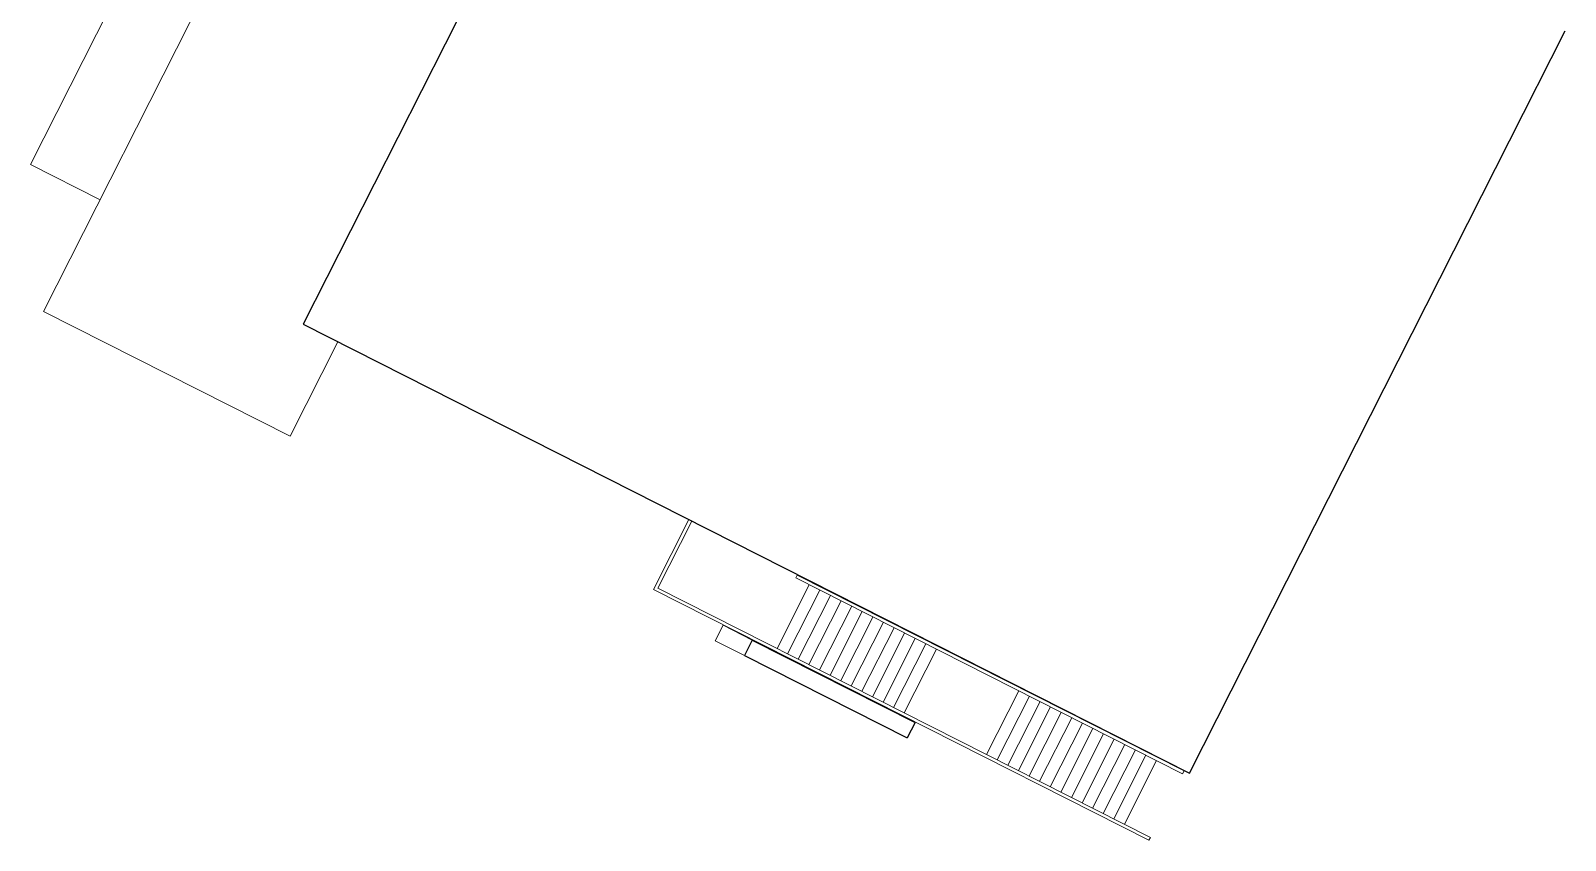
# Model space of a CAD drawing. Header units: inches. Extents: x -2551 to 2829, y -872 to 1370.
# Drawn here: x -2551 to -1129, y -872 to -122 of the extents above; entities that cross this region are included whole.
import ezdxf

# ---------------------------------------------------------------- set-up
doc = ezdxf.new("R2010")
doc.units = ezdxf.units.IN
doc.header["$LTSCALE"] = 10
doc.header["$MEASUREMENT"] = 0
for name, color, linetype in [('A-FLOR', 3, 'CONTINUOUS'), ('A-ROOF', 2, 'CONTINUOUS'), ('A-WALL', 5, 'CONTINUOUS')]:
    doc.layers.add(name, color=color, linetype=linetype)

msp = doc.modelspace()

# ---------------------------------------------------------------- linework, layer by layer
at = {"layer": 'A-FLOR', "linetype": 'Continuous', "lineweight": 18}
for p, q in [((-1941.1, -574.6), (-1973.8, -639.3)), ((-1938.4, -576), (-1969.8, -638)), ((-1973.8, -639.3), (-1515.1, -871.5)), ((-1969.8, -638), (-1513.7, -868.9)), ((-1829.6, -635), (-1859.4, -693.8)), ((-1840.7, -626), (-1842.1, -628.6)), ((-1842.1, -628.6), (-1483.9, -810)), ((-1840.7, -626), (-1482.5, -807.3)), ((-1819.8, -639.9), (-1849.6, -698.8)), ((-1810, -644.9), (-1839.8, -703.8)), ((-1800.2, -649.9), (-1830, -708.7)), ((-1790.3, -654.8), (-1820.2, -713.7)), ((-1780.5, -659.8), (-1810.3, -718.7)), ((-1770.7, -664.8), (-1800.5, -723.7)), ((-1760.9, -669.7), (-1790.7, -728.6)), ((-1751.1, -674.7), (-1780.9, -733.6)), ((-1741.3, -679.7), (-1771.1, -738.6)), ((-1731.5, -684.6), (-1761.3, -743.5)), ((-1721.7, -689.6), (-1751.5, -748.5)), ((-1711.8, -694.6), (-1741.6, -753.5)), ((-1635.6, -733.2), (-1665.4, -792.1)), ((-1625.7, -738.2), (-1655.6, -797.1)), ((-1615.9, -743.1), (-1645.7, -802)), ((-1606.1, -748.1), (-1635.9, -807)), ((-1596.3, -753.1), (-1626.1, -812)), ((-1586.5, -758), (-1616.3, -816.9)), ((-1576.7, -763), (-1606.5, -821.9)), ((-1566.9, -768), (-1596.7, -826.9)), ((-1557, -772.9), (-1586.9, -831.8)), ((-1547.2, -777.9), (-1577, -836.8)), ((-1537.4, -782.9), (-1567.2, -841.8)), ((-1527.6, -787.9), (-1557.4, -846.7)), ((-1517.8, -792.8), (-1547.6, -851.7)), ((-1508, -797.8), (-1537.8, -856.7)), ((-1483.9, -810), (-1482.5, -807.3)), ((-1515.1, -871.5), (-1513.7, -868.9))]:
    msp.add_line(p, q, dxfattribs=at)
at = {"layer": 'A-ROOF', "linetype": 'Continuous', "lineweight": 25}
for p, q in [((-1443.6, 1294.2), (-2298.2, -393.8)), ((-1477.4, -809.3), (-1129.5, -122.1)), ((-2298.2, -393.8), (-1477.4, -809.3))]:
    msp.add_line(p, q, dxfattribs=at)
at = {"layer": 'A-ROOF', "linetype": 'Continuous', "lineweight": 18}
for p, q in [((-2550.6, -245.9), (-2486.3, -278.4)), ((-2266.1, -410.1), (-2310.3, -497.5))]:
    msp.add_line(p, q, dxfattribs=at)
at = {"layer": 'A-ROOF', "linetype": 'Continuous', "lineweight": 18, "flags": 128}
for points in [[(-2310.3, -497.5), (-2538.7, -381.9), (-1651.6, 1370.3), (-1455.4, 1271)], [(-2550.6, -245.9), (-1768.8, 1298.2)]]:
    msp.add_lwpolyline(points, dxfattribs=at)
at = {"layer": 'A-WALL', "linetype": 'Continuous', "lineweight": 18}
for p, q in [((-1909.3, -672.5), (-1916.6, -686.8)), ((-1882.4, -686.1), (-1909.3, -672.5)), ((-1889.6, -700.4), (-1916.6, -686.8))]:
    msp.add_line(p, q, dxfattribs=at)
at = {"layer": 'A-WALL', "linetype": 'Continuous', "lineweight": 25}
for p, q in [((-1882.4, -686.1), (-1889.6, -700.4)), ((-1882.4, -686.1), (-1731.6, -762.5)), ((-1882.4, -686.1), (-1731.6, -762.5)), ((-1889.6, -700.4), (-1738.9, -776.7)), ((-1731.6, -762.5), (-1738.9, -776.7))]:
    msp.add_line(p, q, dxfattribs=at)

doc.saveas('drawing.dxf')
